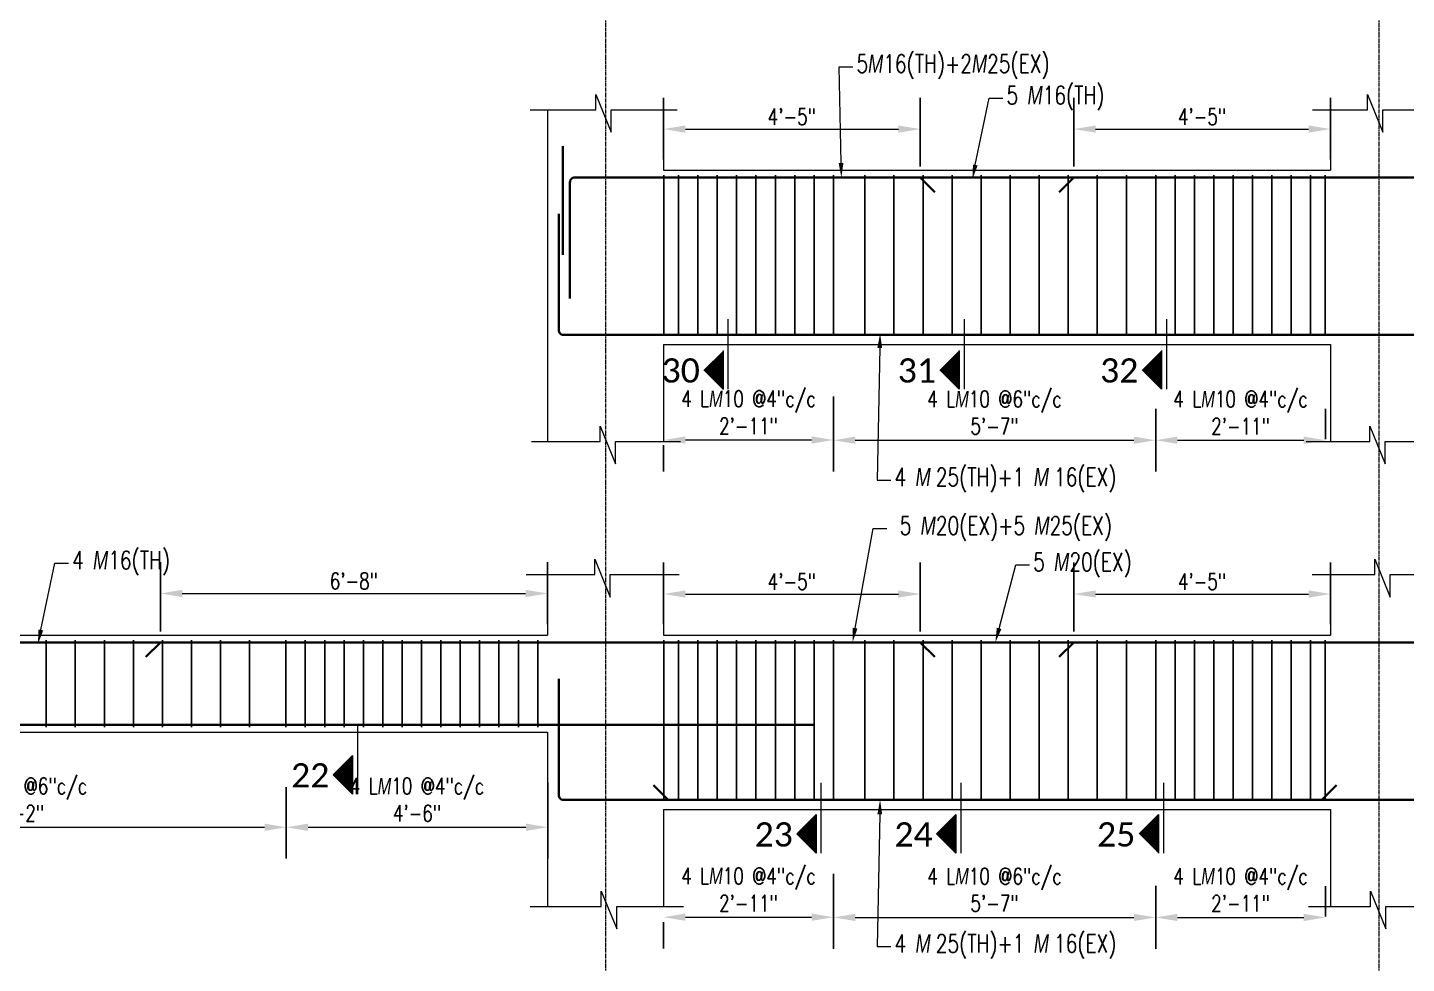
# Model space of a CAD drawing. Header units: inches. Extents: x 0 to 162649, y -36601 to -26324.
# Drawn here: x 157340.9 to 157625.7, y -35677.3 to -35484 of the extents above; entities that cross this region are included whole.
import ezdxf
from ezdxf import colors
from ezdxf.entities.mleader import LeaderData, LeaderLine
from ezdxf.math import Vec2, Vec3

# ---------------------------------------------------------------- set-up
doc = ezdxf.new("R2010")
doc.units = ezdxf.units.IN
doc.header["$MEASUREMENT"] = 0
doc.linetypes.add('CENTER2', pattern=[1.125, 0.75, -0.125, 0.125, -0.125])
for name, color, linetype, lineweight in [('Cen', 9, 'CENTER2', 5), ('Dim', 1, 'Continuous', 13), ('dimention', 1, 'Continuous', 13), ('hatch', 252, 'Continuous', 0), ('OL_AR_Text', 140, 'Continuous', 5), ('Rein', 3, 'Continuous', 30), ('Stirrups', 191, 'Continuous', 25), ('TEXT', 7, 'Continuous', 9)]:
    doc.layers.add(name, color=color, linetype=linetype, lineweight=lineweight)
doc.styles.add('1-8 Annotative Text', font='calibri.ttf', dxfattribs={"height": 0.125})
doc.styles.add('DIM', font='simplex.shx', dxfattribs={"width": 0.75})
doc.dimstyles.get("Standard").update_dxf_attribs({"dimscale": 36, "dimtxt": 0.09375, "dimasz": 0.125, "dimexe": 0.18, "dimexo": 0.0625, "dimgap": 0.015625, "dimtad": 1, "dimdec": 0, "dimzin": 0, "dimdsep": 46, "dimlunit": 4, "dimtxsty": 'DIM', "dimcen": 0.09, "dimadec": 0, "dimazin": 0, "dimtfac": 0.75, "dimtdec": 0, "dimtmove": 0, "dimatfit": 3, "dimfxl": 1, "dimtolj": 1, "dimtzin": 0, "dimlwd": 9, "dimarcsym": 0})

# ---------------------------------------------------------------- blocks, each defined once
blk = doc.blocks.new('*D56')
at = {"layer": 'Defpoints', "color": 0, "transparency": 16777216}
for p in [(157448.29, -35600.89), (157448.29, -35609.5), (157368.37, -35611)]:
    blk.add_point(p, dxfattribs=at)
at = {"layer": 'dimention', "color": 0, "lineweight": -2, "transparency": 16777216}
for p, q in [((157368.37, -35608.75), (157368.37, -35594.41)), ((157448.29, -35607.25), (157448.29, -35594.41))]:
    blk.add_line(p, q, dxfattribs=at)
at = {"layer": 'dimention', "color": 0, "lineweight": 9, "transparency": 16777216}
blk.add_line((157372.87, -35600.89), (157443.79, -35600.89), dxfattribs=at)
at = {"layer": 'dimention', "color": 0, "transparency": 16777216}
for points in [[(157372.87, -35600.14), (157372.87, -35601.64), (157368.37, -35600.89)], [(157443.79, -35600.14), (157443.79, -35601.64), (157448.29, -35600.89)]]:
    blk.add_solid(points, dxfattribs=at)
at = {"layer": 'dimention', "color": 0, "transparency": 16777216, "insert": (157408.33, -35598.31), "char_height": 3.375, "attachment_point": 5, "style": 'DIM'}
blk.add_mtext('\\A1;6\'-8"', dxfattribs=at)
blk = doc.blocks.new('*D57')
at = {"layer": 'Defpoints', "color": 0, "transparency": 16777216}
for p in [(157525.29, -35601), (157472.29, -35609.5), (157525.29, -35611)]:
    blk.add_point(p, dxfattribs=at)
at = {"layer": 'dimention', "color": 0, "lineweight": -2, "transparency": 16777216}
for p, q in [((157472.29, -35607.25), (157472.29, -35594.52)), ((157525.29, -35608.75), (157525.29, -35594.52))]:
    blk.add_line(p, q, dxfattribs=at)
at = {"layer": 'dimention', "color": 0, "lineweight": 9, "transparency": 16777216}
blk.add_line((157476.79, -35601), (157520.79, -35601), dxfattribs=at)
at = {"layer": 'dimention', "color": 0, "transparency": 16777216}
for points in [[(157476.79, -35600.25), (157476.79, -35601.75), (157472.29, -35601)], [(157520.79, -35600.25), (157520.79, -35601.75), (157525.29, -35601)]]:
    blk.add_solid(points, dxfattribs=at)
at = {"layer": 'dimention', "color": 0, "transparency": 16777216, "insert": (157498.79, -35598.43), "char_height": 3.375, "attachment_point": 5, "style": 'DIM'}
blk.add_mtext('\\A1;4\'-5"', dxfattribs=at)
blk = doc.blocks.new('*D58')
at = {"layer": 'Defpoints', "color": 0, "transparency": 16777216}
for p in [(157610.01, -35601), (157610.01, -35609.5), (157557.01, -35611)]:
    blk.add_point(p, dxfattribs=at)
at = {"layer": 'dimention', "color": 0, "lineweight": -2, "transparency": 16777216}
for p, q in [((157557.01, -35608.75), (157557.01, -35594.52)), ((157610.01, -35607.25), (157610.01, -35594.52))]:
    blk.add_line(p, q, dxfattribs=at)
at = {"layer": 'dimention', "color": 0, "lineweight": 9, "transparency": 16777216}
blk.add_line((157561.51, -35601), (157605.51, -35601), dxfattribs=at)
at = {"layer": 'dimention', "color": 0, "transparency": 16777216}
for points in [[(157561.51, -35600.25), (157561.51, -35601.75), (157557.01, -35601)], [(157605.51, -35600.25), (157605.51, -35601.75), (157610.01, -35601)]]:
    blk.add_solid(points, dxfattribs=at)
at = {"layer": 'dimention', "color": 0, "transparency": 16777216, "insert": (157583.51, -35598.43), "char_height": 3.375, "attachment_point": 5, "style": 'DIM'}
blk.add_mtext('\\A1;4\'-5"', dxfattribs=at)
blk = doc.blocks.new('*D45')
at = {"layer": 'Defpoints', "color": 0, "transparency": 16777216}
for p in [(157448.37, -35637.66), (157394.37, -35638.66), (157448.37, -35649.16)]:
    blk.add_point(p, dxfattribs=at)
at = {"layer": 'dimention', "color": 0, "lineweight": -2, "transparency": 16777216}
for p, q in [((157448.37, -35639.91), (157448.37, -35655.64)), ((157394.37, -35640.91), (157394.37, -35655.64))]:
    blk.add_line(p, q, dxfattribs=at)
at = {"layer": 'dimention', "color": 0, "lineweight": 9, "transparency": 16777216}
blk.add_line((157398.87, -35649.16), (157443.87, -35649.16), dxfattribs=at)
at = {"layer": 'dimention', "color": 0, "transparency": 16777216}
for points in [[(157398.87, -35648.41), (157398.87, -35649.91), (157394.37, -35649.16)], [(157443.87, -35648.41), (157443.87, -35649.91), (157448.37, -35649.16)]]:
    blk.add_solid(points, dxfattribs=at)
at = {"layer": 'dimention', "color": 0, "transparency": 16777216, "insert": (157421.37, -35643.46), "char_height": 3.375, "attachment_point": 5, "style": 'DIM'}
blk.add_mtext('\\A1;4 L{\\A0;\\Fgothici|c0;\\W0.75;M}10 @4"c/c\\P4\'-6"', dxfattribs=at)
blk = doc.blocks.new('*D46')
at = {"layer": 'Defpoints', "color": 0, "transparency": 16777216}
for p in [(157284.37, -35638.66), (157394.37, -35638.66), (157394.37, -35649.16)]:
    blk.add_point(p, dxfattribs=at)
at = {"layer": 'dimention', "color": 0, "lineweight": -2, "transparency": 16777216}
for p, q in [((157284.37, -35640.91), (157284.37, -35655.64)), ((157394.37, -35640.91), (157394.37, -35655.64))]:
    blk.add_line(p, q, dxfattribs=at)
at = {"layer": 'dimention', "color": 0, "lineweight": 9, "transparency": 16777216}
blk.add_line((157288.87, -35649.16), (157389.87, -35649.16), dxfattribs=at)
at = {"layer": 'dimention', "color": 0, "transparency": 16777216}
for points in [[(157288.87, -35648.41), (157288.87, -35649.91), (157284.37, -35649.16)], [(157389.87, -35648.41), (157389.87, -35649.91), (157394.37, -35649.16)]]:
    blk.add_solid(points, dxfattribs=at)
at = {"layer": 'dimention', "color": 0, "transparency": 16777216, "insert": (157339.37, -35643.46), "char_height": 3.375, "attachment_point": 5, "style": 'DIM'}
blk.add_mtext('\\A1;4 L{\\A0;\\Fgothici|c0;\\W0.75;M}10 @6"c/c\\P9\'-2"', dxfattribs=at)
blk = doc.blocks.new('*D47')
at = {"layer": 'Defpoints', "color": 0, "transparency": 16777216}
for p in [(157507.37, -35656.53), (157472.29, -35666.53), (157507.37, -35667.73)]:
    blk.add_point(p, dxfattribs=at)
at = {"layer": 'dimention', "color": 0, "lineweight": -2, "transparency": 16777216}
for p, q in [((157507.37, -35658.78), (157507.37, -35674.21)), ((157472.29, -35668.78), (157472.29, -35674.21))]:
    blk.add_line(p, q, dxfattribs=at)
at = {"layer": 'dimention', "color": 0, "lineweight": 9, "transparency": 16777216}
blk.add_line((157476.79, -35667.73), (157502.87, -35667.73), dxfattribs=at)
at = {"layer": 'dimention', "color": 0, "transparency": 16777216}
for points in [[(157476.79, -35666.98), (157476.79, -35668.48), (157472.29, -35667.73)], [(157502.87, -35666.98), (157502.87, -35668.48), (157507.37, -35667.73)]]:
    blk.add_solid(points, dxfattribs=at)
at = {"layer": 'dimention', "color": 0, "transparency": 16777216, "insert": (157489.83, -35662.03), "char_height": 3.375, "attachment_point": 5, "style": 'DIM'}
blk.add_mtext('\\A1;4 L{\\A0;\\Fgothici|c0;\\W0.75;M}10 @4"c/c\\P2\'-11"', dxfattribs=at)
blk = doc.blocks.new('*D48')
at = {"layer": 'Defpoints', "color": 0, "transparency": 16777216}
for p in [(157573.93, -35668.32), (157609.01, -35667.78), (157609.01, -35669.82)]:
    blk.add_point(p, dxfattribs=at)
at = {"layer": 'dimention', "color": 0, "lineweight": -2, "transparency": 16777216}
for p, q in [((157573.93, -35666.07), (157573.93, -35661.3)), ((157609.01, -35667.57), (157609.01, -35661.3))]:
    blk.add_line(p, q, dxfattribs=at)
at = {"layer": 'dimention', "color": 0, "lineweight": 9, "transparency": 16777216}
blk.add_line((157578.43, -35667.78), (157604.51, -35667.78), dxfattribs=at)
at = {"layer": 'dimention', "color": 0, "transparency": 16777216}
for points in [[(157578.43, -35667.03), (157578.43, -35668.53), (157573.93, -35667.78)], [(157604.51, -35667.03), (157604.51, -35668.53), (157609.01, -35667.78)]]:
    blk.add_solid(points, dxfattribs=at)
at = {"layer": 'dimention', "color": 0, "transparency": 16777216, "insert": (157591.47, -35662.08), "char_height": 3.375, "attachment_point": 5, "style": 'DIM'}
blk.add_mtext('\\A1;4 L{\\A0;\\Fgothici|c0;\\W0.75;M}10 @4"c/c\\P2\'-11"', dxfattribs=at)
blk = doc.blocks.new('*D49')
at = {"layer": 'Defpoints', "color": 0, "transparency": 16777216}
for p in [(157507.37, -35656.53), (157573.93, -35659.03), (157573.93, -35667.78)]:
    blk.add_point(p, dxfattribs=at)
at = {"layer": 'dimention', "color": 0, "lineweight": -2, "transparency": 16777216}
for p, q in [((157507.37, -35658.78), (157507.37, -35674.26)), ((157573.93, -35661.28), (157573.93, -35674.26))]:
    blk.add_line(p, q, dxfattribs=at)
at = {"layer": 'dimention', "color": 0, "lineweight": 9, "transparency": 16777216}
blk.add_line((157511.87, -35667.78), (157569.43, -35667.78), dxfattribs=at)
at = {"layer": 'dimention', "color": 0, "transparency": 16777216}
for points in [[(157511.87, -35667.03), (157511.87, -35668.53), (157507.37, -35667.78)], [(157569.43, -35667.03), (157569.43, -35668.53), (157573.93, -35667.78)]]:
    blk.add_solid(points, dxfattribs=at)
at = {"layer": 'dimention', "color": 0, "transparency": 16777216, "insert": (157540.65, -35662.08), "char_height": 3.375, "attachment_point": 5, "style": 'DIM'}
blk.add_mtext('\\A1;4 L{\\A0;\\Fgothici|c0;\\W0.75;M}10 @6"c/c\\P5\'-7"', dxfattribs=at)
blk = doc.blocks.new('*D63')
at = {"layer": 'Defpoints', "color": 0, "transparency": 16777216}
for p in [(157525.29, -35505), (157472.29, -35513.5), (157525.29, -35515)]:
    blk.add_point(p, dxfattribs=at)
at = {"layer": 'dimention', "color": 0, "lineweight": -2, "transparency": 16777216}
for p, q in [((157472.29, -35511.25), (157472.29, -35498.52)), ((157525.29, -35512.75), (157525.29, -35498.52))]:
    blk.add_line(p, q, dxfattribs=at)
at = {"layer": 'dimention', "color": 0, "lineweight": 9, "transparency": 16777216}
blk.add_line((157476.79, -35505), (157520.79, -35505), dxfattribs=at)
at = {"layer": 'dimention', "color": 0, "transparency": 16777216}
for points in [[(157476.79, -35504.25), (157476.79, -35505.75), (157472.29, -35505)], [(157520.79, -35504.25), (157520.79, -35505.75), (157525.29, -35505)]]:
    blk.add_solid(points, dxfattribs=at)
at = {"layer": 'dimention', "color": 0, "transparency": 16777216, "insert": (157498.79, -35502.43), "char_height": 3.375, "attachment_point": 5, "style": 'DIM'}
blk.add_mtext('\\A1;4\'-5"', dxfattribs=at)
blk = doc.blocks.new('*D64')
at = {"layer": 'Defpoints', "color": 0, "transparency": 16777216}
for p in [(157610.01, -35505), (157557.01, -35515), (157610.01, -35513.5)]:
    blk.add_point(p, dxfattribs=at)
at = {"layer": 'dimention', "color": 0, "lineweight": -2, "transparency": 16777216}
for p, q in [((157557.01, -35512.75), (157557.01, -35498.52)), ((157610.01, -35511.25), (157610.01, -35498.52))]:
    blk.add_line(p, q, dxfattribs=at)
at = {"layer": 'dimention', "color": 0, "lineweight": 9, "transparency": 16777216}
blk.add_line((157561.51, -35505), (157605.51, -35505), dxfattribs=at)
at = {"layer": 'dimention', "color": 0, "transparency": 16777216}
for points in [[(157561.51, -35504.25), (157561.51, -35505.75), (157557.01, -35505)], [(157605.51, -35504.25), (157605.51, -35505.75), (157610.01, -35505)]]:
    blk.add_solid(points, dxfattribs=at)
at = {"layer": 'dimention', "color": 0, "transparency": 16777216, "insert": (157583.51, -35502.43), "char_height": 3.375, "attachment_point": 5, "style": 'DIM'}
blk.add_mtext('\\A1;4\'-5"', dxfattribs=at)
blk = doc.blocks.new('*D70')
at = {"layer": 'Defpoints', "color": 0, "transparency": 16777216}
for p in [(157507.37, -35557.99), (157472.29, -35567.99), (157507.37, -35569.2)]:
    blk.add_point(p, dxfattribs=at)
at = {"layer": 'dimention', "color": 0, "lineweight": -2, "transparency": 16777216}
for p, q in [((157507.37, -35560.24), (157507.37, -35575.68)), ((157472.29, -35570.24), (157472.29, -35575.68))]:
    blk.add_line(p, q, dxfattribs=at)
at = {"layer": 'dimention', "color": 0, "lineweight": 9, "transparency": 16777216}
blk.add_line((157476.79, -35569.2), (157502.87, -35569.2), dxfattribs=at)
at = {"layer": 'dimention', "color": 0, "transparency": 16777216}
for points in [[(157476.79, -35568.45), (157476.79, -35569.95), (157472.29, -35569.2)], [(157502.87, -35568.45), (157502.87, -35569.95), (157507.37, -35569.2)]]:
    blk.add_solid(points, dxfattribs=at)
at = {"layer": 'dimention', "color": 0, "transparency": 16777216, "insert": (157489.83, -35563.5), "char_height": 3.375, "attachment_point": 5, "style": 'DIM'}
blk.add_mtext('\\A1;4 L{\\A0;\\Fgothici|c0;\\W0.75;M}10 @4"c/c\\P2\'-11"', dxfattribs=at)
blk = doc.blocks.new('*D71')
at = {"layer": 'Defpoints', "color": 0, "transparency": 16777216}
for p in [(157609.01, -35569.25), (157573.93, -35569.78), (157609.01, -35571.28)]:
    blk.add_point(p, dxfattribs=at)
at = {"layer": 'dimention', "color": 0, "lineweight": -2, "transparency": 16777216}
for p, q in [((157573.93, -35567.53), (157573.93, -35562.77)), ((157609.01, -35569.03), (157609.01, -35562.77))]:
    blk.add_line(p, q, dxfattribs=at)
at = {"layer": 'dimention', "color": 0, "lineweight": 9, "transparency": 16777216}
blk.add_line((157578.43, -35569.25), (157604.51, -35569.25), dxfattribs=at)
at = {"layer": 'dimention', "color": 0, "transparency": 16777216}
for points in [[(157578.43, -35568.5), (157578.43, -35570), (157573.93, -35569.25)], [(157604.51, -35568.5), (157604.51, -35570), (157609.01, -35569.25)]]:
    blk.add_solid(points, dxfattribs=at)
at = {"layer": 'dimention', "color": 0, "transparency": 16777216, "insert": (157591.47, -35563.55), "char_height": 3.375, "attachment_point": 5, "style": 'DIM'}
blk.add_mtext('\\A1;4 L{\\A0;\\Fgothici|c0;\\W0.75;M}10 @4"c/c\\P2\'-11"', dxfattribs=at)
blk = doc.blocks.new('*D72')
at = {"layer": 'Defpoints', "color": 0, "transparency": 16777216}
for p in [(157507.37, -35557.99), (157573.93, -35560.49), (157573.93, -35569.25)]:
    blk.add_point(p, dxfattribs=at)
at = {"layer": 'dimention', "color": 0, "lineweight": -2, "transparency": 16777216}
for p, q in [((157507.37, -35560.24), (157507.37, -35575.73)), ((157573.93, -35562.74), (157573.93, -35575.73))]:
    blk.add_line(p, q, dxfattribs=at)
at = {"layer": 'dimention', "color": 0, "lineweight": 9, "transparency": 16777216}
blk.add_line((157511.87, -35569.25), (157569.43, -35569.25), dxfattribs=at)
at = {"layer": 'dimention', "color": 0, "transparency": 16777216}
for points in [[(157511.87, -35568.5), (157511.87, -35570), (157507.37, -35569.25)], [(157569.43, -35568.5), (157569.43, -35570), (157573.93, -35569.25)]]:
    blk.add_solid(points, dxfattribs=at)
at = {"layer": 'dimention', "color": 0, "transparency": 16777216, "insert": (157540.65, -35563.55), "char_height": 3.375, "attachment_point": 5, "style": 'DIM'}
blk.add_mtext('\\A1;4 L{\\A0;\\Fgothici|c0;\\W0.75;M}10 @6"c/c\\P5\'-7"', dxfattribs=at)

msp = doc.modelspace()

# ---------------------------------------------------------------- hatches: boundary and pattern name
at = {"layer": 'Dim'}
h = msp.add_hatch(dxfattribs=at)
h.set_pattern_fill('ANSI31', color=256)
h.set_pattern_definition([(45, (524.8923, 347.84153), (-0.08838834765, 0.08838834765), [])])
h.paths.add_polyline_path([(157484.58, -35554.73), (157484.58, -35550.73), (157480.58, -35554.73), (157484.58, -35558.73)])
h = msp.add_hatch(dxfattribs=at)
h.set_pattern_fill('ANSI31', color=256)
h.set_pattern_definition([(45, (573.65874, 347.84153), (-0.08838834765, 0.08838834765), [])])
h.paths.add_polyline_path([(157533.35, -35554.73), (157533.35, -35550.73), (157529.35, -35554.73), (157533.35, -35558.73)])
h = msp.add_hatch(dxfattribs=at)
h.set_pattern_fill('ANSI31', color=256)
h.set_pattern_definition([(45, (615.45831, 347.84153), (-0.08838834765, 0.08838834765), [])])
h.paths.add_polyline_path([(157575.15, -35554.73), (157575.15, -35550.73), (157571.15, -35554.73), (157575.15, -35558.73)])
h = msp.add_hatch(dxfattribs=at)
h.set_pattern_fill('ANSI31', color=256)
h.set_pattern_definition([(45, (448.36825, 264.2359), (-0.08838834765, 0.08838834765), [])])
h.paths.add_polyline_path([(157408.06, -35638.33), (157408.06, -35634.33), (157404.06, -35638.33), (157408.06, -35642.33)])
h = msp.add_hatch(dxfattribs=at)
h.set_pattern_fill('ANSI31', color=256)
h.set_pattern_definition([(45, (544.1016, 252.04347), (-0.08838834765, 0.08838834765), [])])
h.paths.add_polyline_path([(157503.79, -35650.52), (157503.79, -35646.52), (157499.79, -35650.52), (157503.79, -35654.52)])
h = msp.add_hatch(dxfattribs=at)
h.set_pattern_fill('ANSI31', color=256)
h.set_pattern_definition([(45, (572.98331, 252.04347), (-0.08838834765, 0.08838834765), [])])
h.paths.add_polyline_path([(157532.68, -35650.52), (157532.68, -35646.52), (157528.68, -35650.52), (157532.68, -35654.52)])
h = msp.add_hatch(dxfattribs=at)
h.set_pattern_fill('ANSI31', color=256)
h.set_pattern_definition([(45, (614.82643, 252.04347), (-0.08838834765, 0.08838834765), [])])
h.paths.add_polyline_path([(157574.52, -35650.52), (157574.52, -35646.52), (157570.52, -35650.52), (157574.52, -35654.52)])

# ---------------------------------------------------------------- linework, layer by layer
at = {"layer": 'Cen'}
for p, q in [((157460.29, -35112.85), (157460.29, -35925)), ((157620.01, -35112.85), (157620.01, -35925))]:
    msp.add_line(p, q, dxfattribs=at)
at = {"layer": 'Dim'}
for p, q in [((157485.58, -35544.23), (157485.58, -35558.73)), ((157534.35, -35544.23), (157534.35, -35558.73)), ((157576.15, -35544.23), (157576.15, -35558.73)), ((157484.58, -35550.73), (157484.58, -35558.73)), ((157533.35, -35550.73), (157533.35, -35558.73)), ((157575.15, -35550.73), (157575.15, -35558.73)), ((157480.58, -35554.73), (157484.58, -35558.73)), ((157484.58, -35558.73), (157484.58, -35554.73)), ((157529.35, -35554.73), (157533.35, -35558.73)), ((157533.35, -35558.73), (157533.35, -35554.73)), ((157571.15, -35554.73), (157575.15, -35558.73)), ((157575.15, -35558.73), (157575.15, -35554.73)), ((157409.06, -35627.83), (157409.06, -35642.33)), ((157404.06, -35638.33), (157408.06, -35634.33)), ((157408.06, -35634.33), (157408.06, -35642.33)), ((157404.06, -35638.33), (157408.06, -35642.33)), ((157408.06, -35642.33), (157408.06, -35638.33)), ((157504.79, -35640.02), (157504.79, -35654.52)), ((157533.68, -35640.02), (157533.68, -35654.52)), ((157575.52, -35640.02), (157575.52, -35654.52)), ((157499.79, -35650.52), (157503.79, -35646.52)), ((157503.79, -35646.52), (157503.79, -35654.52)), ((157528.68, -35650.52), (157532.68, -35646.52)), ((157532.68, -35646.52), (157532.68, -35654.52)), ((157570.52, -35650.52), (157574.52, -35646.52)), ((157574.52, -35646.52), (157574.52, -35654.52)), ((157499.79, -35650.52), (157503.79, -35654.52)), ((157503.79, -35654.52), (157503.79, -35650.52)), ((157528.68, -35650.52), (157532.68, -35654.52)), ((157532.68, -35654.52), (157532.68, -35650.52))]:
    msp.add_line(p, q, dxfattribs=at)
at = {"layer": 'hatch'}
for p, q in [((157458.29, -35501), (157458.29, -35497.83)), ((157458.29, -35497.83), (157461.47, -35505.63)), ((157617.65, -35501), (157617.65, -35497.83)), ((157617.65, -35497.83), (157620.83, -35505.63)), ((157444.74, -35501), (157458.29, -35501)), ((157448.29, -35501), (157448.29, -35569.5)), ((157461.47, -35505.63), (157461.47, -35501)), ((157461.47, -35501), (157475.08, -35501)), ((157472.29, -35501), (157472.29, -35513.5)), ((157606.28, -35501), (157617.65, -35501)), ((157610.01, -35501), (157610.01, -35513.5)), ((157620.83, -35505.63), (157620.83, -35501)), ((157620.83, -35501), (157632.52, -35501)), ((157472.29, -35513.5), (157610.01, -35513.5)), ((157472.29, -35549.5), (157610.01, -35549.5)), ((157472.29, -35549.5), (157472.29, -35569.5)), ((157610.01, -35549.5), (157610.01, -35569.5)), ((157459.16, -35569.5), (157459.16, -35566.33)), ((157459.16, -35566.33), (157462.35, -35574.13)), ((157618.16, -35569.5), (157618.16, -35566.33)), ((157618.16, -35566.33), (157621.34, -35574.13)), ((157445.04, -35569.5), (157459.16, -35569.5)), ((157462.35, -35574.13), (157462.35, -35569.5)), ((157462.35, -35569.5), (157475.81, -35569.5)), ((157605.01, -35569.5), (157618.16, -35569.5)), ((157621.34, -35574.13), (157621.34, -35569.5)), ((157621.34, -35569.5), (157633.82, -35569.5)), ((157458.07, -35597), (157458.07, -35593.83)), ((157458.07, -35593.83), (157461.25, -35601.63)), ((157619.18, -35597), (157619.18, -35593.83)), ((157619.18, -35593.83), (157622.37, -35601.63)), ((157443.92, -35597), (157458.07, -35597)), ((157448.29, -35597), (157448.29, -35609.5)), ((157461.25, -35601.63), (157461.25, -35597)), ((157461.25, -35597), (157475.5, -35597)), ((157472.29, -35597), (157472.29, -35609.5)), ((157606.24, -35597), (157619.18, -35597)), ((157610.01, -35597), (157610.01, -35609.5)), ((157622.37, -35601.63), (157622.37, -35597)), ((157622.37, -35597), (157634.83, -35597)), ((157230.37, -35609.5), (157448.29, -35609.5)), ((157472.29, -35609.5), (157610.01, -35609.5)), ((157230.37, -35629.5), (157448.29, -35629.5)), ((157448.29, -35629.5), (157448.29, -35665.5)), ((157472.29, -35645.5), (157472.29, -35665.5)), ((157472.29, -35645.5), (157610.01, -35645.5)), ((157610.01, -35645.5), (157610.01, -35665.5)), ((157459.43, -35665.5), (157459.43, -35662.33)), ((157459.43, -35662.33), (157462.61, -35670.13)), ((157618.31, -35665.5), (157618.31, -35662.33)), ((157618.31, -35662.33), (157621.49, -35670.13)), ((157444.74, -35665.5), (157459.43, -35665.5)), ((157462.61, -35670.13), (157462.61, -35665.5)), ((157462.61, -35665.5), (157476.38, -35665.5)), ((157605.49, -35665.5), (157618.31, -35665.5)), ((157621.49, -35670.13), (157621.49, -35665.5)), ((157621.49, -35665.5), (157633.74, -35665.5))]:
    msp.add_line(p, q, dxfattribs=at)
at = {"layer": 'Rein'}
for p, q in [((157528.29, -35518), (157525.29, -35515)), ((157554.01, -35518), (157557.01, -35515)), ((157365.37, -35614), (157368.37, -35611)), ((157528.29, -35614), (157525.29, -35611)), ((157554.01, -35614), (157557.01, -35611)), ((157473.21, -35643.5), (157470.21, -35640.5)), ((157608.26, -35643.5), (157611.26, -35640.5))]:
    msp.add_line(p, q, dxfattribs=at)
for points in [[(157451.45, -35531), (157451.45, -35508.5)], [(157503.37, -35628), (157230.21, -35628)]]:
    msp.add_lwpolyline(points, dxfattribs=at)
for points in [[(157452.95, -35540), (157452.95, -35516, -0.414214), (157453.95, -35515), (157851.61, -35515, -0.414214), (157852.61, -35516), (157852.61, -35532.5)], [(157450.62, -35522.5), (157450.62, -35546.5, 0.414214), (157451.62, -35547.5), (157580.06, -35547.5), (157790.14, -35547.5, 0.414214), (157791.14, -35546.5), (157791.14, -35518.57)], [(157852.21, -35628.5), (157852.21, -35612, 0.414214), (157851.21, -35611), (156895.55, -35611, 0.414214), (156894.55, -35612), (156894.55, -35628.5)], [(157450.62, -35618.5), (157450.62, -35642.5, 0.414214), (157451.62, -35643.5), (157580.06, -35643.5), (157790.14, -35643.5, 0.414214), (157791.14, -35642.5), (157791.14, -35614.57)]]:
    msp.add_lwpolyline(points, format="xyb", dxfattribs=at)
at = {"layer": 'Stirrups'}
for p, q in [((157472.37, -35547.64), (157472.37, -35514.5)), ((157475.37, -35547.64), (157475.37, -35514.5)), ((157479.37, -35547.64), (157479.37, -35514.5)), ((157483.37, -35547.64), (157483.37, -35514.5)), ((157487.37, -35547.64), (157487.37, -35514.5)), ((157491.37, -35547.64), (157491.37, -35514.5)), ((157495.37, -35547.64), (157495.37, -35514.5)), ((157499.37, -35547.64), (157499.37, -35514.5)), ((157503.37, -35547.64), (157503.37, -35514.5)), ((157507.37, -35547.64), (157507.37, -35514.5)), ((157513.87, -35547.64), (157513.87, -35514.5)), ((157519.87, -35547.64), (157519.87, -35514.5)), ((157525.87, -35547.64), (157525.87, -35514.5)), ((157531.87, -35547.64), (157531.87, -35514.5)), ((157537.87, -35547.64), (157537.87, -35514.5)), ((157543.87, -35547.64), (157543.87, -35514.5)), ((157549.87, -35547.64), (157549.87, -35514.5)), ((157555.87, -35547.64), (157555.87, -35514.5)), ((157561.87, -35547.64), (157561.87, -35514.5)), ((157567.87, -35547.64), (157567.87, -35514.5)), ((157573.93, -35547.64), (157573.93, -35514.5)), ((157577.93, -35547.64), (157577.93, -35514.5)), ((157581.93, -35547.64), (157581.93, -35514.5)), ((157585.93, -35547.64), (157585.93, -35514.5)), ((157589.93, -35547.64), (157589.93, -35514.5)), ((157593.93, -35547.64), (157593.93, -35514.5)), ((157597.93, -35547.64), (157597.93, -35514.5)), ((157601.93, -35547.64), (157601.93, -35514.5)), ((157605.93, -35547.64), (157605.93, -35514.5)), ((157608.93, -35547.64), (157608.93, -35514.5)), ((157344.79, -35628.5), (157344.79, -35610.5)), ((157350.79, -35628.5), (157350.79, -35610.5)), ((157356.79, -35628.5), (157356.79, -35610.5)), ((157362.79, -35628.5), (157362.79, -35610.5)), ((157368.79, -35628.5), (157368.79, -35610.5)), ((157374.79, -35628.5), (157374.79, -35610.5)), ((157380.79, -35628.5), (157380.79, -35610.5)), ((157386.79, -35628.5), (157386.79, -35610.5)), ((157394.29, -35628.5), (157394.29, -35610.5)), ((157398.29, -35628.5), (157398.29, -35610.5)), ((157402.29, -35628.5), (157402.29, -35610.5)), ((157406.29, -35628.5), (157406.29, -35610.5)), ((157410.29, -35628.5), (157410.29, -35610.5)), ((157414.29, -35628.5), (157414.29, -35610.5)), ((157418.29, -35628.5), (157418.29, -35610.5)), ((157422.29, -35628.5), (157422.29, -35610.5)), ((157426.29, -35628.5), (157426.29, -35610.5)), ((157430.29, -35628.5), (157430.29, -35610.5)), ((157434.29, -35628.5), (157434.29, -35610.5)), ((157438.29, -35628.5), (157438.29, -35610.5)), ((157442.29, -35628.5), (157442.29, -35610.5)), ((157446.29, -35628.5), (157446.29, -35610.5)), ((157472.37, -35643.64), (157472.37, -35610.5)), ((157475.37, -35643.64), (157475.37, -35610.5)), ((157479.37, -35643.64), (157479.37, -35610.5)), ((157483.37, -35643.64), (157483.37, -35610.5)), ((157487.37, -35643.64), (157487.37, -35610.5)), ((157491.37, -35643.64), (157491.37, -35610.5)), ((157495.37, -35643.64), (157495.37, -35610.5)), ((157499.37, -35643.64), (157499.37, -35610.5)), ((157503.37, -35643.64), (157503.37, -35610.5)), ((157507.37, -35643.64), (157507.37, -35610.5)), ((157513.87, -35643.64), (157513.87, -35610.5)), ((157519.87, -35643.64), (157519.87, -35610.5)), ((157525.87, -35643.64), (157525.87, -35610.5)), ((157531.87, -35643.64), (157531.87, -35610.5)), ((157537.87, -35643.64), (157537.87, -35610.5)), ((157543.87, -35643.64), (157543.87, -35610.5)), ((157549.87, -35643.64), (157549.87, -35610.5)), ((157555.87, -35643.64), (157555.87, -35610.5)), ((157561.87, -35643.64), (157561.87, -35610.5)), ((157567.87, -35643.64), (157567.87, -35610.5)), ((157573.93, -35643.64), (157573.93, -35610.5)), ((157577.93, -35643.64), (157577.93, -35610.5)), ((157581.93, -35643.64), (157581.93, -35610.5)), ((157585.93, -35643.64), (157585.93, -35610.5)), ((157589.93, -35643.64), (157589.93, -35610.5)), ((157593.93, -35643.64), (157593.93, -35610.5)), ((157597.93, -35643.64), (157597.93, -35610.5)), ((157601.93, -35643.64), (157601.93, -35610.5)), ((157605.93, -35643.64), (157605.93, -35610.5)), ((157608.93, -35643.64), (157608.93, -35610.5))]:
    msp.add_line(p, q, dxfattribs=at)

# ---------------------------------------------------------------- texts
at = {"layer": 'OL_AR_Text', "char_height": 5, "width": 3.8192065e-317, "attachment_point": 1, "style": '1-8 Annotative Text'}
for s, insert in [('30', (157471.88, -35552.34)), ('31', (157520.65, -35552.34)), ('32', (157562.45, -35552.34)), ('22', (157395.36, -35635.94)), ('23', (157491.09, -35648.14)), ('24', (157519.97, -35648.14)), ('25', (157561.82, -35648.14))]:
    msp.add_mtext(s, dxfattribs=dict(at, insert=insert))

# ---------------------------------------------------------------- dimensions: what is measured, and where the dimension line sits
at = {"layer": 'dimention'}
for base, p1, p2, picture, middle in [((157525.29, -35505), (157472.29, -35513.5), (157525.29, -35515), '*D63', (157498.79, -35502.43)), ((157610.01, -35505), (157557.01, -35515), (157610.01, -35513.5), '*D64', (157583.51, -35502.43)), ((157448.29, -35600.89), (157368.37, -35611), (157448.29, -35609.5), '*D56', (157408.33, -35598.31)), ((157525.29, -35601), (157472.29, -35609.5), (157525.29, -35611), '*D57', (157498.79, -35598.43)), ((157610.01, -35601), (157557.01, -35611), (157610.01, -35609.5), '*D58', (157583.51, -35598.43))]:
    dim = msp.add_linear_dim(base=base, p1=p1, p2=p2, dimstyle='Standard', dxfattribs=at)
    dim.commit()
    dim.dimension.update_dxf_attribs({"geometry": picture, "text_midpoint": middle})
for base, p1, p2, picture, middle in [((157507.37, -35569.2), (157472.29, -35567.99), (157507.37, -35557.99), '*D70', (157489.83, -35569.2)), ((157609.01, -35569.25), (157573.93, -35569.78), (157609.01, -35571.28), '*D71', (157591.47, -35569.25)), ((157507.37, -35667.73), (157472.29, -35666.53), (157507.37, -35656.53), '*D47', (157489.83, -35667.73)), ((157609.01, -35667.78), (157573.93, -35668.32), (157609.01, -35669.82), '*D48', (157591.47, -35667.78))]:
    dim = msp.add_linear_dim(base=base, p1=p1, p2=p2, text='4 L{\\A0;\\Fgothici|c0;\\W0.75;M}10 @4"c/c\\P<>', dimstyle='Standard', dxfattribs=at)
    dim.commit()
    dim.dimension.update_dxf_attribs({"geometry": picture, "text_midpoint": middle, "dimtype": 160})
for base, p1, p2, text, picture, middle in [((157573.93, -35569.25), (157507.37, -35557.99), (157573.93, -35560.49), '4 L{\\A0;\\Fgothici|c0;\\W0.75;M}10 @6"c/c\\P<>', '*D72', (157540.65, -35563.55)), ((157394.37, -35649.16), (157284.37, -35638.66), (157394.37, -35638.66), '4 L{\\A0;\\Fgothici|c0;\\W0.75;M}10 @6"c/c\\P<>', '*D46', (157339.37, -35643.46)), ((157448.37, -35649.16), (157394.37, -35638.66), (157448.37, -35637.66), '4 L{\\A0;\\Fgothici|c0;\\W0.75;M}10 @4"c/c\\P<>', '*D45', (157421.37, -35643.46)), ((157573.93, -35667.78), (157507.37, -35656.53), (157573.93, -35659.03), '4 L{\\A0;\\Fgothici|c0;\\W0.75;M}10 @6"c/c\\P<>', '*D49', (157540.65, -35662.08))]:
    dim = msp.add_linear_dim(base=base, p1=p1, p2=p2, text=text, dimstyle='Standard', dxfattribs=at)
    dim.commit()
    dim.dimension.update_dxf_attribs({"geometry": picture, "text_midpoint": middle})

# ---------------------------------------------------------------- leaders
at = {"layer": 'TEXT'}
ml = msp.add_multileader_mtext('Standard', dxfattribs=at)
ml.set_content('4 {\\Fgothici|c0;M }25+1 {\\Fgothici|c0;M }16(TH)   ', color=256, style='DIM')
ml.set_leader_properties(color=1, linetype='ByLayer', lineweight=9)
ml.build(insert=Vec2(0, 0))
ml.multileader.update_dxf_attribs({"text_right_attachment_type": 2, "dogleg_length": 0.25, "arrow_head_size": 3, "scale": 32})
ctx = ml.context
ctx.base_point, ctx.scale, ctx.char_height, ctx.arrow_head_size, ctx.landing_gap_size, ctx.plane_origin = Vec3(157519.24, -35476.42), 32, 3.75, 3, 0.75, Vec3(157539.56, -35495.72)
ctx.right_attachment = 2
notes = []
notes.append((ctx, [(0, (1, 1, 0), (157516.43, -35476.42), (1, 0), 2.81, [(0, [(157517, -35451.5)], 0, [])])]))
ctx.mtext.insert, ctx.mtext.flow_direction = Vec3(157519.99, -35473.92), 5
ml = msp.add_multileader_mtext('Standard', dxfattribs=at)
ml.set_content('5{\\Fgothici|c0;M}16(TH)+2{\\Fgothici|c0;M}25(EX) ', color=256, style='DIM')
ml.set_leader_properties(color=1, linetype='ByLayer', lineweight=9)
ml.build(insert=Vec2(0, 0))
ml.multileader.update_dxf_attribs({"text_right_attachment_type": 2, "dogleg_length": 0.25, "arrow_head_size": 3, "scale": 32})
ctx = ml.context
ctx.base_point, ctx.scale, ctx.char_height, ctx.arrow_head_size, ctx.landing_gap_size, ctx.plane_origin = Vec3(157511.37, -35492.13), 32, 3.75, 3, 0.75, Vec3(157531.7, -35511.43)
ctx.right_attachment = 2
notes.append((ctx, [(0, (1, 1, 0), (157508.56, -35492.13), (1, 0), 2.81, [(0, [(157509, -35515)], 0, [])])]))
ctx.mtext.insert, ctx.mtext.flow_direction = Vec3(157512.12, -35489.63), 5
ml = msp.add_multileader_mtext('Standard', dxfattribs=at)
ml.set_content('5 {\\Fgothici|c0;M}16(TH) ', color=256, style='DIM')
ml.set_leader_properties(color=1, linetype='ByLayer', lineweight=9)
ml.build(insert=Vec2(0, 0))
ml.multileader.update_dxf_attribs({"text_right_attachment_type": 2, "dogleg_length": 0.25, "arrow_head_size": 3, "scale": 32})
ctx = ml.context
ctx.base_point, ctx.scale, ctx.char_height, ctx.arrow_head_size, ctx.landing_gap_size, ctx.plane_origin = Vec3(157542.37, -35498.63), 32, 3.75, 3, 0.75, Vec3(157562.7, -35517.93)
ctx.right_attachment = 2
notes.append((ctx, [(0, (1, 1, 0), (157539.56, -35498.63), (1, 0), 2.81, [(0, [(157536.06, -35515.35)], 0, [])])]))
ctx.mtext.insert, ctx.mtext.flow_direction = Vec3(157543.12, -35496.13), 5
ml = msp.add_multileader_mtext('Standard', dxfattribs=at)
ml.set_content('4 {\\Fgothici|c0;M }25(TH)+1 {\\Fgothici|c0;M }16(EX)   ', color=256, style='DIM')
ml.set_leader_properties(color=1, linetype='ByLayer', lineweight=9)
ml.build(insert=Vec2(0, 0))
ml.multileader.update_dxf_attribs({"text_right_attachment_type": 2, "dogleg_length": 0.25, "arrow_head_size": 3, "scale": 32})
ctx = ml.context
ctx.base_point, ctx.scale, ctx.char_height, ctx.arrow_head_size, ctx.landing_gap_size, ctx.plane_origin = Vec3(157519.24, -35577.48), 32, 3.75, 3, 0.75, Vec3(157539.56, -35596.78)
ctx.right_attachment = 2
notes.append((ctx, [(0, (1, 1, 0), (157516.43, -35577.48), (1, 0), 2.81, [(0, [(157517, -35547.2)], 0, [])])]))
ctx.mtext.insert, ctx.mtext.flow_direction = Vec3(157519.99, -35574.98), 5
ml = msp.add_multileader_mtext('Standard', dxfattribs=at)
ml.set_content(' 5 {\\Fgothici|c0;M}20(EX)+5 {\\Fgothici|c0;M}25(EX) ', color=256, style='DIM')
ml.set_leader_properties(color=1, linetype='ByLayer', lineweight=9)
ml.build(insert=Vec2(0, 0))
ml.multileader.update_dxf_attribs({"text_right_attachment_type": 2, "dogleg_length": 0.25, "arrow_head_size": 3, "scale": 32})
ctx = ml.context
ctx.base_point, ctx.scale, ctx.char_height, ctx.arrow_head_size, ctx.landing_gap_size, ctx.plane_origin = Vec3(157518.37, -35587.5), 32, 3.75, 3, 0.75, Vec3(157538.7, -35606.8)
ctx.right_attachment = 2
notes.append((ctx, [(0, (1, 1, 0), (157515.56, -35587.5), (1, 0), 2.81, [(0, [(157511.31, -35611)], 0, [])])]))
ctx.mtext.insert, ctx.mtext.flow_direction = Vec3(157519.12, -35585), 5
ml = msp.add_multileader_mtext('Standard', dxfattribs=at)
ml.set_content('4 {\\Fgothici|c0;M}16(TH)', color=256, style='DIM')
ml.set_leader_properties(color=1, linetype='ByLayer', lineweight=9)
ml.build(insert=Vec2(0, 0))
ml.multileader.update_dxf_attribs({"text_right_attachment_type": 2, "dogleg_length": 0.25, "arrow_head_size": 3, "scale": 32})
ctx = ml.context
ctx.base_point, ctx.scale, ctx.char_height, ctx.arrow_head_size, ctx.landing_gap_size, ctx.plane_origin = Vec3(157349.37, -35594.63), 32, 3.75, 3, 0.75, Vec3(157369.7, -35613.93)
ctx.right_attachment = 2
notes.append((ctx, [(0, (1, 1, 0), (157346.56, -35594.63), (1, 0), 2.81, [(0, [(157343.06, -35611.35)], 0, [])])]))
ctx.mtext.insert, ctx.mtext.flow_direction = Vec3(157350.12, -35592.13), 5
ml = msp.add_multileader_mtext('Standard', dxfattribs=at)
ml.set_content('5 {\\Fgothici|c0;M}20(EX)', color=256, style='DIM')
ml.set_leader_properties(color=1, linetype='ByLayer', lineweight=9)
ml.build(insert=Vec2(0, 0))
ml.multileader.update_dxf_attribs({"text_right_attachment_type": 2, "dogleg_length": 0.25, "arrow_head_size": 3, "scale": 32})
ctx = ml.context
ctx.base_point, ctx.scale, ctx.char_height, ctx.arrow_head_size, ctx.landing_gap_size, ctx.plane_origin = Vec3(157547.87, -35595), 32, 3.75, 3, 0.75, Vec3(157568.2, -35614.3)
ctx.right_attachment = 2
notes.append((ctx, [(0, (1, 1, 0), (157545.06, -35595), (1, 0), 2.81, [(0, [(157540.81, -35611)], 0, [])])]))
ctx.mtext.insert, ctx.mtext.flow_direction = Vec3(157548.62, -35592.5), 5
ml = msp.add_multileader_mtext('Standard', dxfattribs=at)
ml.set_content('4 {\\Fgothici|c0;M }25(TH)+1 {\\Fgothici|c0;M }16(EX)   ', color=256, style='DIM')
ml.set_leader_properties(color=1, linetype='ByLayer', lineweight=9)
ml.build(insert=Vec2(0, 0))
ml.multileader.update_dxf_attribs({"text_right_attachment_type": 2, "dogleg_length": 0.25, "arrow_head_size": 3, "scale": 32})
ctx = ml.context
ctx.base_point, ctx.scale, ctx.char_height, ctx.arrow_head_size, ctx.landing_gap_size, ctx.plane_origin = Vec3(157519.24, -35673.79), 32, 3.75, 3, 0.75, Vec3(157539.56, -35693.09)
ctx.right_attachment = 2
notes.append((ctx, [(0, (1, 1, 0), (157516.43, -35673.79), (1, 0), 2.81, [(0, [(157517, -35643.5)], 0, [])])]))
ctx.mtext.insert, ctx.mtext.flow_direction = Vec3(157519.99, -35671.29), 5
for ctx, leaders in notes:
    for number, flags, end, landing, length, lines in leaders:
        leader = LeaderData()
        leader.index, (leader.has_last_leader_line, leader.has_dogleg_vector, leader.attachment_direction) = number, flags
        leader.last_leader_point, leader.dogleg_vector, leader.dogleg_length = Vec3(end), Vec3(landing), length
        for number, points, colour, breaks in lines:
            line = LeaderLine()
            line.index, line.vertices, line.color, line.breaks = number, Vec3.list(points), colors.encode_raw_color(colour), breaks
            leader.lines.append(line)
        ctx.leaders.append(leader)

doc.saveas('drawing.dxf')
